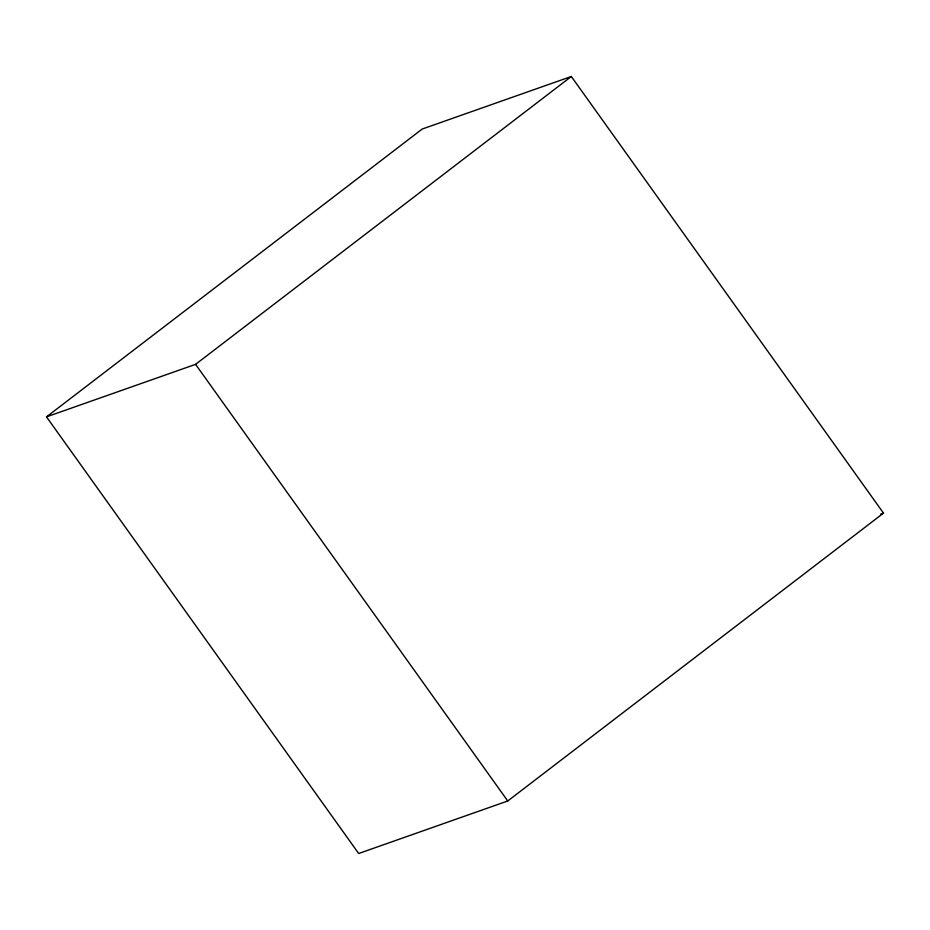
<?xml version="1.0" encoding="UTF-8"?>
<svg xmlns="http://www.w3.org/2000/svg" width="930" height="930" viewBox="0 0 930 930"><rect width="100%" height="100%" fill="white"/><g stroke="black" fill="none" stroke-linecap="round" stroke-linejoin="round"><path stroke-width="1.4" d="M46.5 416.873L422.255 129.014L571.322 76.493L883.5 513.128L507.745 800.986L358.678 853.508L46.5 416.873L195.579 364.351L571.322 76.493M880.768 514.092L883.5 513.128M195.579 364.351L507.745 800.986"/></g></svg>
